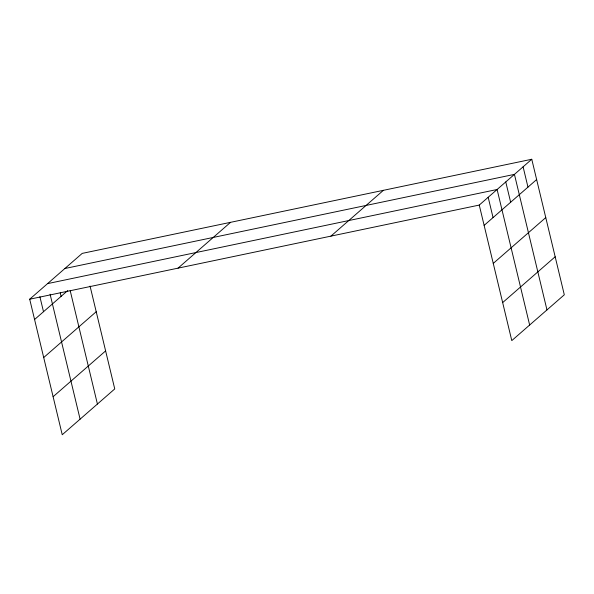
<?xml version="1.0" encoding="UTF-8"?>
<svg xmlns="http://www.w3.org/2000/svg" width="594" height="594" viewBox="0 0 594 594"><rect width="100%" height="100%" fill="white"/><g stroke="black" fill="none" stroke-linecap="round" stroke-linejoin="round"><path stroke-width="0.89" d="M90.058 286.078L114.746 388.929L62.236 434.741L29.7 299.205L82.21 253.393L531.764 159.259L564.3 294.795L511.79 340.607L479.254 205.071L531.764 159.259M34.578 319.513L67.753 290.563M43.704 357.536L96.213 311.724M178.052 268.139L230.561 222.327M53.111 396.71L105.621 350.906M330.903 236.137L383.412 190.325M484.132 225.378L536.634 179.566M493.258 263.402L545.767 217.59M502.665 302.584L555.167 256.771M64.88 268.51L514.434 174.376L546.97 309.912M47.55 283.628L497.104 189.493L529.648 325.029M29.7 299.205L479.254 205.071M523.099 166.817L527.969 187.125M505.769 181.935L510.647 202.242M488.179 197.282L493.057 217.59M70.181 290.585L97.416 404.046M60.246 292.842L61.093 296.376M50.096 294.223L80.093 419.164M39.895 296.718L43.503 311.724"/></g></svg>
